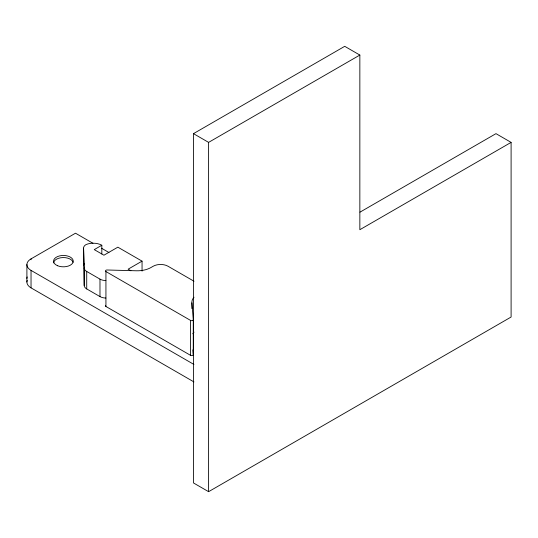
<?xml version="1.0" encoding="UTF-8"?>
<svg xmlns="http://www.w3.org/2000/svg" width="538" height="538" viewBox="0 0 538 538"><rect width="100%" height="100%" fill="white"/><g stroke="black" fill="none" stroke-linecap="round" stroke-linejoin="round"><path stroke-width="0.81" d="M193.478 133.646L344.724 46.322L359.848 55.058L359.848 229.706L511.1 142.382L511.1 317.03L208.603 491.678L193.478 482.942L193.478 133.646L208.603 142.382L359.848 55.058M193.936 381.913L31.036 287.864L31.036 270.399A14.116 8.151 0 0 1 31.036 258.872L75.502 233.203L92.939 243.27M101.817 253.983L101.817 245.247L94.258 249.619L103.935 255.207L117.849 247.171L142.052 261.145L142.052 271.125M142.052 261.145L128.138 269.175L130.902 270.775M359.996 212.154L495.975 133.646L511.1 142.382M194.003 281.239L168.017 266.236A10.484 6.053 0 0 0 153.196 266.236L150.936 267.541A19.254 11.116 0 0 1 136.43 270.782L107.129 269.995A1.58 0.915 0 0 0 105.603 270.54A1.58 0.915 0 0 0 105.932 271.555L105.932 306.485L190.573 355.349A1.58 0.915 0 0 0 192.328 355.537A1.58 0.915 0 0 0 193.27 354.656L193.27 319.727L191.905 302.813A19.254 11.116 0 0 1 194.016 297.211M101.662 248.3L108.925 252.497M105.932 271.555L190.573 320.419A1.58 0.915 0 0 0 192.328 320.608A1.58 0.915 0 0 0 193.27 319.727M101.817 245.247A12.118 7.001 0 0 0 86.087 244.555A8.554 4.943 0 0 0 83.585 248.132L84.21 268.059A8.554 4.943 0 0 0 86.719 271.461L99.981 279.121A8.554 4.943 0 0 0 105.878 280.567M83.585 248.132L84.21 285.523A8.554 4.943 0 0 0 86.719 288.926L99.981 296.586A8.554 4.943 0 0 0 105.878 298.032M31.036 270.399L193.936 364.448M192.88 349.821L193.27 354.656M208.603 142.382L208.603 491.678M191.905 302.813L191.905 308.63M190.573 320.419L190.573 355.349M99.981 279.121L99.981 296.586M86.719 271.461L86.719 288.926M84.21 268.059L84.21 285.523M31.036 258.872L31.036 259.746M26.9 264.521L26.9 281.986M83.585 265.597A8.554 4.943 0 0 1 84.204 263.66M105.932 306.485A1.58 0.915 0 0 1 105.71 305.349M192.839 333.762A19.254 11.116 0 0 1 194.016 332.141M31.036 287.864A14.116 8.151 0 0 1 27.23 280.345M26.9 278.489A14.116 8.151 0 0 1 27.196 276.949M53.578 262.927A9.839 5.683 0 0 1 62.865 257.567A9.839 5.683 0 0 1 73.107 262.309M57.627 265.745A9.839 5.683 0 0 0 73.188 261.73A9.839 5.683 0 0 0 59.388 255.954A9.839 5.683 0 0 0 57.627 265.745"/></g></svg>
